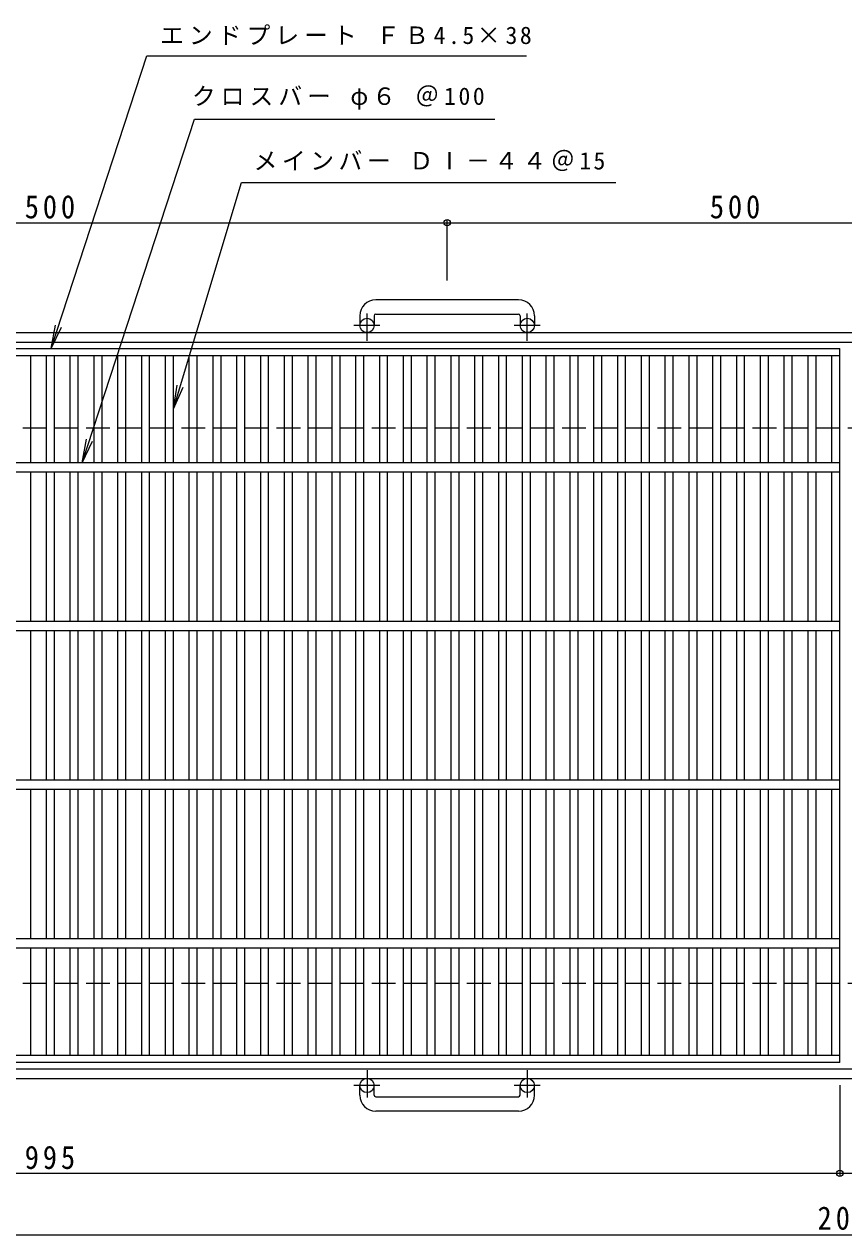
# Model space of a CAD drawing. Units: millimetres, scale not verified. Extents: x -893 to 926, y -688 to 630.
# Drawn here: x -372 to 144, y -133 to 630 of the extents above; entities that cross this region are included whole.
import ezdxf

# ---------------------------------------------------------------- set-up
doc = ezdxf.new("R2010")
doc.units = ezdxf.units.MM
doc.header["$LTSCALE"] = 5
doc.header["$PDMODE"] = 32
doc.header["$PDSIZE"] = 4
doc.linetypes.add('CHAIN1', pattern=[8, 5, -1, 1, -1])
doc.linetypes.add('DASHED3', pattern=[4, 3, -1])
for name, color, linetype, lineweight in [('1-1_1-1ﾚｲﾔ', 2, 'Continuous', 9), ('1-2_1-2ﾚｲﾔ', 3, 'Continuous', 9), ('1-4_1-4ﾚｲﾔ', 7, 'Continuous', 9)]:
    doc.layers.add(name, color=color, linetype=linetype, lineweight=lineweight)
doc.styles.add('ＭＳ ゴシック', font='')
doc.styles.get('ＭＳ ゴシック').set_extended_font_data('MS Gothic')

msp = doc.modelspace()

# ---------------------------------------------------------------- linework, layer by layer
at = {"layer": '1-1_1-1ﾚｲﾔ'}
for p, q in [((-60.891, 456.12), (-150.891, 456.12)), ((-160.891, 446.12), (-160.891, 440.02)), ((-151.891, 446.12), (-151.891, 440.02)), ((-150.891, 447.12), (-60.891, 447.12)), ((-59.891, 446.12), (-59.891, 440.02)), ((-50.891, 446.12), (-50.891, 440.02)), ((-855.891, 435.52), (330.532, 435.52)), ((-855.891, 429.52), (329.273, 429.52)), ((-855.891, -28.48), (318.316, -28.48)), ((-855.891, -34.48), (317.058, -34.48)), ((-160.891, -45.08), (-160.891, -38.981)), ((-151.891, -45.08), (-151.891, -38.981)), ((-59.891, -45.08), (-59.891, -38.981)), ((-50.891, -45.08), (-50.891, -38.981)), ((-150.891, -46.08), (-60.891, -46.08)), ((-60.891, -55.08), (-150.891, -55.08))]:
    msp.add_line(p, q, dxfattribs=at)
at = {"layer": '1-1_1-1ﾚｲﾔ', "linetype": 'CHAIN1'}
for p, q in [((-156.391, 430.413), (-156.391, 447.51)), ((-55.39, 430.413), (-55.39, 447.51)), ((-148.228, 440.02), (-164.635, 440.02)), ((-47.228, 440.02), (-63.635, 440.02)), ((-156.391, -29.373), (-156.391, -46.471)), ((-55.39, -29.373), (-55.39, -46.471)), ((-148.228, -38.981), (-164.635, -38.981)), ((-47.228, -38.981), (-63.635, -38.981))]:
    msp.add_line(p, q, dxfattribs=at)
at = {"layer": '1-1_1-1ﾚｲﾔ', "linetype": 'DASHED3'}
for p, q in [((-853.391, 375.52), (317.943, 375.52)), ((-853.391, 25.52), (329.647, 25.52))]:
    msp.add_line(p, q, dxfattribs=at)
at = {"layer": '1-1_1-1ﾚｲﾔ'}
for centre in [(-156.391, 440.02), (-55.391, 440.02), (-156.391, -38.981), (-55.391, -38.981)]:
    msp.add_circle(centre, 4.5, dxfattribs=at)
for centre, radius, start, end in [((-150.891, 446.12), 10, 90, 180), ((-60.891, 446.12), 10, 0, 90), ((-150.891, 446.12), 1, 90, 180), ((-60.891, 446.12), 1, 0, 90), ((-150.891, -45.08), 10, 180, 270), ((-150.891, -45.08), 1, 180, 270), ((-60.891, -45.08), 10, 270, 0), ((-60.891, -45.08), 1, 270, 0)]:
    msp.add_arc(centre, radius, start, end, dxfattribs=at)
at = {"layer": '1-2_1-2ﾚｲﾔ'}
for p, q in [((-853.391, 425.52), (141.609, 425.52)), ((-853.391, 421.02), (141.609, 421.02)), ((-368.391, 353.52), (-368.391, 421.02)), ((-358.391, 353.52), (-358.391, 421.02)), ((-353.391, 353.52), (-353.391, 421.02)), ((-343.391, 353.52), (-343.391, 421.02)), ((-338.391, 353.52), (-338.391, 421.02)), ((-328.391, 353.52), (-328.391, 421.02)), ((-323.391, 353.52), (-323.391, 421.02)), ((-313.391, 353.52), (-313.391, 421.02)), ((-308.391, 353.52), (-308.391, 421.02)), ((-298.391, 353.52), (-298.391, 421.02)), ((-293.391, 353.52), (-293.391, 421.02)), ((-283.391, 353.52), (-283.391, 421.02)), ((-278.391, 353.52), (-278.391, 421.02)), ((-268.391, 353.52), (-268.391, 421.02)), ((-263.391, 353.52), (-263.391, 421.02)), ((-253.391, 353.52), (-253.391, 421.02)), ((-248.391, 353.52), (-248.391, 421.02)), ((-238.391, 353.52), (-238.391, 421.02)), ((-233.391, 353.52), (-233.391, 421.02)), ((-223.391, 353.52), (-223.391, 421.02)), ((-218.391, 353.52), (-218.391, 421.02)), ((-208.391, 353.52), (-208.391, 421.02)), ((-203.391, 353.52), (-203.391, 421.02)), ((-193.391, 353.52), (-193.391, 421.02)), ((-188.391, 353.52), (-188.391, 421.02)), ((-178.391, 353.52), (-178.391, 421.02)), ((-173.391, 353.52), (-173.391, 421.02)), ((-163.391, 353.52), (-163.391, 421.02)), ((-158.391, 353.52), (-158.391, 421.02)), ((-148.391, 353.52), (-148.391, 421.02)), ((-143.391, 353.52), (-143.391, 421.02)), ((-133.391, 353.52), (-133.391, 421.02)), ((-128.391, 353.52), (-128.391, 421.02)), ((-118.391, 353.52), (-118.391, 421.02)), ((-113.391, 353.52), (-113.391, 421.02)), ((-103.391, 353.52), (-103.391, 421.02)), ((-98.391, 353.52), (-98.391, 421.02)), ((-88.391, 353.52), (-88.391, 421.02)), ((-83.391, 353.52), (-83.391, 421.02)), ((-73.391, 353.52), (-73.391, 421.02)), ((-68.391, 353.52), (-68.391, 421.02)), ((-58.391, 353.52), (-58.391, 421.02)), ((-53.391, 353.52), (-53.391, 421.02)), ((-43.391, 353.52), (-43.391, 421.02)), ((-38.391, 353.52), (-38.391, 421.02)), ((-28.391, 353.52), (-28.391, 421.02)), ((-23.391, 353.52), (-23.391, 421.02)), ((-13.391, 353.52), (-13.391, 421.02)), ((-8.391, 353.52), (-8.391, 421.02)), ((1.609, 353.52), (1.609, 421.02)), ((6.609, 353.52), (6.609, 421.02)), ((16.609, 353.52), (16.609, 421.02)), ((21.609, 353.52), (21.609, 421.02)), ((31.609, 353.52), (31.609, 421.02)), ((36.609, 353.52), (36.609, 421.02)), ((46.609, 353.52), (46.609, 421.02)), ((51.609, 353.52), (51.609, 421.02)), ((61.609, 353.52), (61.609, 421.02)), ((66.609, 353.52), (66.609, 421.02)), ((76.609, 353.52), (76.609, 421.02)), ((81.609, 353.52), (81.609, 421.02)), ((91.609, 353.52), (91.609, 421.02)), ((96.609, 353.52), (96.609, 421.02)), ((106.609, 353.52), (106.609, 421.02)), ((111.609, 353.52), (111.609, 421.02)), ((121.609, 353.52), (121.609, 421.02)), ((126.609, 353.52), (126.609, 421.02)), ((136.61, 353.52), (136.61, 421.02)), ((141.609, -24.48), (141.609, 425.52)), ((141.609, 353.52), (-853.391, 353.52)), ((141.609, 347.52), (-853.391, 347.52)), ((-368.391, 253.52), (-368.391, 347.52)), ((-358.391, 253.52), (-358.391, 347.52)), ((-353.391, 253.52), (-353.391, 347.52)), ((-343.391, 253.52), (-343.391, 347.52)), ((-338.391, 253.52), (-338.391, 347.52)), ((-328.391, 253.52), (-328.391, 347.52)), ((-323.391, 253.52), (-323.391, 347.52)), ((-313.391, 253.52), (-313.391, 347.52)), ((-308.391, 253.52), (-308.391, 347.52)), ((-298.391, 253.52), (-298.391, 347.52)), ((-293.391, 253.52), (-293.391, 347.52)), ((-283.391, 253.52), (-283.391, 347.52)), ((-278.391, 253.52), (-278.391, 347.52)), ((-268.391, 253.52), (-268.391, 347.52)), ((-263.391, 253.52), (-263.391, 347.52)), ((-253.391, 253.52), (-253.391, 347.52)), ((-248.391, 253.52), (-248.391, 347.52)), ((-238.391, 253.52), (-238.391, 347.52)), ((-233.391, 253.52), (-233.391, 347.52)), ((-223.391, 253.52), (-223.391, 347.52)), ((-218.391, 253.52), (-218.391, 347.52)), ((-208.391, 253.52), (-208.391, 347.52)), ((-203.391, 253.52), (-203.391, 347.52)), ((-193.391, 253.52), (-193.391, 347.52)), ((-188.391, 253.52), (-188.391, 347.52)), ((-178.391, 253.52), (-178.391, 347.52)), ((-173.391, 253.52), (-173.391, 347.52)), ((-163.391, 253.52), (-163.391, 347.52)), ((-158.391, 253.52), (-158.391, 347.52)), ((-148.391, 253.52), (-148.391, 347.52)), ((-143.391, 253.52), (-143.391, 347.52)), ((-133.391, 253.52), (-133.391, 347.52)), ((-128.391, 253.52), (-128.391, 347.52)), ((-118.391, 253.52), (-118.391, 347.52)), ((-113.391, 253.52), (-113.391, 347.52)), ((-103.391, 253.52), (-103.391, 347.52)), ((-98.391, 253.52), (-98.391, 347.52)), ((-88.391, 253.52), (-88.391, 347.52)), ((-83.391, 253.52), (-83.391, 347.52)), ((-73.391, 253.52), (-73.391, 347.52)), ((-68.391, 253.52), (-68.391, 347.52)), ((-58.391, 253.52), (-58.391, 347.52)), ((-53.391, 253.52), (-53.391, 347.52)), ((-43.391, 253.52), (-43.391, 347.52)), ((-38.391, 253.52), (-38.391, 347.52)), ((-28.391, 253.52), (-28.391, 347.52)), ((-23.391, 253.52), (-23.391, 347.52)), ((-13.391, 253.52), (-13.391, 347.52)), ((-8.391, 253.52), (-8.391, 347.52)), ((1.609, 253.52), (1.609, 347.52)), ((6.609, 253.52), (6.609, 347.52)), ((16.609, 253.52), (16.609, 347.52)), ((21.609, 253.52), (21.609, 347.52)), ((31.609, 253.52), (31.609, 347.52)), ((36.609, 253.52), (36.609, 347.52)), ((46.609, 253.52), (46.609, 347.52)), ((51.609, 253.52), (51.609, 347.52)), ((61.609, 253.52), (61.609, 347.52)), ((66.609, 253.52), (66.609, 347.52)), ((76.609, 253.52), (76.609, 347.52)), ((81.609, 253.52), (81.609, 347.52)), ((91.609, 253.52), (91.609, 347.52)), ((96.609, 253.52), (96.609, 347.52)), ((106.609, 253.52), (106.609, 347.52)), ((111.609, 253.52), (111.609, 347.52)), ((121.609, 253.52), (121.609, 347.52)), ((126.609, 253.52), (126.609, 347.52)), ((136.61, 253.52), (136.61, 347.52)), ((141.609, 253.52), (-853.391, 253.52)), ((141.609, 247.52), (-853.391, 247.52)), ((-368.391, 153.52), (-368.391, 247.52)), ((-358.391, 153.52), (-358.391, 247.52)), ((-353.391, 153.52), (-353.391, 247.52)), ((-343.391, 153.52), (-343.391, 247.52)), ((-338.391, 153.52), (-338.391, 247.52)), ((-328.391, 153.52), (-328.391, 247.52)), ((-323.391, 153.52), (-323.391, 247.52)), ((-313.391, 153.52), (-313.391, 247.52)), ((-308.391, 153.52), (-308.391, 247.52)), ((-298.391, 153.52), (-298.391, 247.52)), ((-293.391, 153.52), (-293.391, 247.52)), ((-283.391, 153.52), (-283.391, 247.52)), ((-278.391, 153.52), (-278.391, 247.52)), ((-268.391, 153.52), (-268.391, 247.52)), ((-263.391, 153.52), (-263.391, 247.52)), ((-253.391, 153.52), (-253.391, 247.52)), ((-248.391, 153.52), (-248.391, 247.52)), ((-238.391, 153.52), (-238.391, 247.52)), ((-233.391, 153.52), (-233.391, 247.52)), ((-223.391, 153.52), (-223.391, 247.52)), ((-218.391, 153.52), (-218.391, 247.52)), ((-208.391, 153.52), (-208.391, 247.52)), ((-203.391, 153.52), (-203.391, 247.52)), ((-193.391, 153.52), (-193.391, 247.52)), ((-188.391, 153.52), (-188.391, 247.52)), ((-178.391, 153.52), (-178.391, 247.52)), ((-173.391, 153.52), (-173.391, 247.52)), ((-163.391, 153.52), (-163.391, 247.52)), ((-158.391, 153.52), (-158.391, 247.52)), ((-148.391, 153.52), (-148.391, 247.52)), ((-143.391, 153.52), (-143.391, 247.52)), ((-133.391, 153.52), (-133.391, 247.52)), ((-128.391, 153.52), (-128.391, 247.52)), ((-118.391, 153.52), (-118.391, 247.52)), ((-113.391, 153.52), (-113.391, 247.52)), ((-103.391, 153.52), (-103.391, 247.52)), ((-98.391, 153.52), (-98.391, 247.52)), ((-88.391, 153.52), (-88.391, 247.52)), ((-83.391, 153.52), (-83.391, 247.52)), ((-73.391, 153.52), (-73.391, 247.52)), ((-68.391, 153.52), (-68.391, 247.52)), ((-58.391, 153.52), (-58.391, 247.52)), ((-53.391, 153.52), (-53.391, 247.52)), ((-43.391, 153.52), (-43.391, 247.52)), ((-38.391, 153.52), (-38.391, 247.52)), ((-28.391, 153.52), (-28.391, 247.52)), ((-23.391, 153.52), (-23.391, 247.52)), ((-13.391, 153.52), (-13.391, 247.52)), ((-8.391, 153.52), (-8.391, 247.52)), ((1.609, 153.52), (1.609, 247.52)), ((6.609, 153.52), (6.609, 247.52)), ((16.609, 153.52), (16.609, 247.52)), ((21.609, 153.52), (21.609, 247.52)), ((31.609, 153.52), (31.609, 247.52)), ((36.609, 153.52), (36.609, 247.52)), ((46.609, 153.52), (46.609, 247.52)), ((51.609, 153.52), (51.609, 247.52)), ((61.609, 153.52), (61.609, 247.52)), ((66.609, 153.52), (66.609, 247.52)), ((76.609, 153.52), (76.609, 247.52)), ((81.609, 153.52), (81.609, 247.52)), ((91.609, 153.52), (91.609, 247.52)), ((96.609, 153.52), (96.609, 247.52)), ((106.609, 153.52), (106.609, 247.52)), ((111.609, 153.52), (111.609, 247.52)), ((121.609, 153.52), (121.609, 247.52)), ((126.609, 153.52), (126.609, 247.52)), ((136.61, 153.52), (136.61, 247.52)), ((141.609, 153.52), (-853.391, 153.52)), ((141.609, 147.52), (-853.391, 147.52)), ((-368.391, 53.52), (-368.391, 147.52)), ((-358.391, 53.52), (-358.391, 147.52)), ((-353.391, 53.52), (-353.391, 147.52)), ((-343.391, 53.52), (-343.391, 147.52)), ((-338.391, 53.52), (-338.391, 147.52)), ((-328.391, 53.52), (-328.391, 147.52)), ((-323.391, 53.52), (-323.391, 147.52)), ((-313.391, 53.52), (-313.391, 147.52)), ((-308.391, 53.52), (-308.391, 147.52)), ((-298.391, 53.52), (-298.391, 147.52)), ((-293.391, 53.52), (-293.391, 147.52)), ((-283.391, 53.52), (-283.391, 147.52)), ((-278.391, 53.52), (-278.391, 147.52)), ((-268.391, 53.52), (-268.391, 147.52)), ((-263.391, 53.52), (-263.391, 147.52)), ((-253.391, 53.52), (-253.391, 147.52)), ((-248.391, 53.52), (-248.391, 147.52)), ((-238.391, 53.52), (-238.391, 147.52)), ((-233.391, 53.52), (-233.391, 147.52)), ((-223.391, 53.52), (-223.391, 147.52)), ((-218.391, 53.52), (-218.391, 147.52)), ((-208.391, 53.52), (-208.391, 147.52)), ((-203.391, 53.52), (-203.391, 147.52)), ((-193.391, 53.52), (-193.391, 147.52)), ((-188.391, 53.52), (-188.391, 147.52)), ((-178.391, 53.52), (-178.391, 147.52)), ((-173.391, 53.52), (-173.391, 147.52)), ((-163.391, 53.52), (-163.391, 147.52)), ((-158.391, 53.52), (-158.391, 147.52)), ((-148.391, 53.52), (-148.391, 147.52)), ((-143.391, 53.52), (-143.391, 147.52)), ((-133.391, 53.52), (-133.391, 147.52)), ((-128.391, 53.52), (-128.391, 147.52)), ((-118.391, 53.52), (-118.391, 147.52)), ((-113.391, 53.52), (-113.391, 147.52)), ((-103.391, 53.52), (-103.391, 147.52)), ((-98.391, 53.52), (-98.391, 147.52)), ((-88.391, 53.52), (-88.391, 147.52)), ((-83.391, 53.52), (-83.391, 147.52)), ((-73.391, 53.52), (-73.391, 147.52)), ((-68.391, 53.52), (-68.391, 147.52)), ((-58.391, 53.52), (-58.391, 147.52)), ((-53.391, 53.52), (-53.391, 147.52)), ((-43.391, 53.52), (-43.391, 147.52)), ((-38.391, 53.52), (-38.391, 147.52)), ((-28.391, 53.52), (-28.391, 147.52)), ((-23.391, 53.52), (-23.391, 147.52)), ((-13.391, 53.52), (-13.391, 147.52)), ((-8.391, 53.52), (-8.391, 147.52)), ((1.609, 53.52), (1.609, 147.52)), ((6.609, 53.52), (6.609, 147.52)), ((16.609, 53.52), (16.609, 147.52)), ((21.609, 53.52), (21.609, 147.52)), ((31.609, 53.52), (31.609, 147.52)), ((36.609, 53.52), (36.609, 147.52)), ((46.609, 53.52), (46.609, 147.52)), ((51.609, 53.52), (51.609, 147.52)), ((61.609, 53.52), (61.609, 147.52)), ((66.609, 53.52), (66.609, 147.52)), ((76.609, 53.52), (76.609, 147.52)), ((81.609, 53.52), (81.609, 147.52)), ((91.609, 53.52), (91.609, 147.52)), ((96.609, 53.52), (96.609, 147.52)), ((106.609, 53.52), (106.609, 147.52)), ((111.609, 53.52), (111.609, 147.52)), ((121.609, 53.52), (121.609, 147.52)), ((126.609, 53.52), (126.609, 147.52)), ((136.61, 53.52), (136.61, 147.52)), ((141.609, 53.52), (-853.391, 53.52)), ((141.609, 47.52), (-853.391, 47.52)), ((-368.391, -19.981), (-368.391, 47.52)), ((-358.391, -19.981), (-358.391, 47.52)), ((-353.391, -19.981), (-353.391, 47.52)), ((-343.391, -19.981), (-343.391, 47.52)), ((-338.391, -19.981), (-338.391, 47.52)), ((-328.391, -19.981), (-328.391, 47.52)), ((-323.391, -19.981), (-323.391, 47.52)), ((-313.391, -19.981), (-313.391, 47.52)), ((-308.391, -19.981), (-308.391, 47.52)), ((-298.391, -19.981), (-298.391, 47.52)), ((-293.391, -19.981), (-293.391, 47.52)), ((-283.391, -19.981), (-283.391, 47.52)), ((-278.391, -19.981), (-278.391, 47.52)), ((-268.391, -19.981), (-268.391, 47.52)), ((-263.391, -19.981), (-263.391, 47.52)), ((-253.391, -19.981), (-253.391, 47.52)), ((-248.391, -19.981), (-248.391, 47.52)), ((-238.391, -19.981), (-238.391, 47.52)), ((-233.391, -19.981), (-233.391, 47.52)), ((-223.391, -19.981), (-223.391, 47.52)), ((-218.391, -19.981), (-218.391, 47.52)), ((-208.391, -19.981), (-208.391, 47.52)), ((-203.391, -19.981), (-203.391, 47.52)), ((-193.391, -19.981), (-193.391, 47.52)), ((-188.391, -19.981), (-188.391, 47.52)), ((-178.391, -19.981), (-178.391, 47.52)), ((-173.391, -19.981), (-173.391, 47.52)), ((-163.391, -19.981), (-163.391, 47.52)), ((-158.391, -19.981), (-158.391, 47.52)), ((-148.391, -19.981), (-148.391, 47.52)), ((-143.391, -19.981), (-143.391, 47.52)), ((-133.391, -19.981), (-133.391, 47.52)), ((-128.391, -19.981), (-128.391, 47.52)), ((-118.391, -19.981), (-118.391, 47.52)), ((-113.391, -19.981), (-113.391, 47.52)), ((-103.391, -19.981), (-103.391, 47.52)), ((-98.391, -19.981), (-98.391, 47.52)), ((-88.391, -19.981), (-88.391, 47.52)), ((-83.391, -19.981), (-83.391, 47.52)), ((-73.391, -19.981), (-73.391, 47.52)), ((-68.391, -19.981), (-68.391, 47.52)), ((-58.391, -19.981), (-58.391, 47.52)), ((-53.391, -19.981), (-53.391, 47.52)), ((-43.391, -19.981), (-43.391, 47.52)), ((-38.391, -19.981), (-38.391, 47.52)), ((-28.391, -19.981), (-28.391, 47.52)), ((-23.391, -19.981), (-23.391, 47.52)), ((-13.391, -19.981), (-13.391, 47.52)), ((-8.391, -19.981), (-8.391, 47.52)), ((1.609, -19.981), (1.609, 47.52)), ((6.609, -19.981), (6.609, 47.52)), ((16.609, -19.981), (16.609, 47.52)), ((21.609, -19.981), (21.609, 47.52)), ((31.609, -19.981), (31.609, 47.52)), ((36.609, -19.981), (36.609, 47.52)), ((46.609, -19.981), (46.609, 47.52)), ((51.609, -19.981), (51.609, 47.52)), ((61.609, -19.981), (61.609, 47.52)), ((66.609, -19.981), (66.609, 47.52)), ((76.609, -19.981), (76.609, 47.52)), ((81.609, -19.981), (81.609, 47.52)), ((91.609, -19.981), (91.609, 47.52)), ((96.609, -19.981), (96.609, 47.52)), ((106.609, -19.981), (106.609, 47.52)), ((111.609, -19.981), (111.609, 47.52)), ((121.609, -19.981), (121.609, 47.52)), ((126.609, -19.981), (126.609, 47.52)), ((136.61, -19.981), (136.61, 47.52)), ((141.609, -19.981), (-853.391, -19.981)), ((141.609, -24.48), (-853.391, -24.48))]:
    msp.add_line(p, q, dxfattribs=at)
at = {"layer": '1-4_1-4ﾚｲﾔ'}
for p, q in [((-355.436, 425.52), (-295.137, 610.055)), ((-295.137, 610.055), (-55.794, 610.055)), ((-278.395, 387.52), (-235.579, 530.055)), ((-235.579, 530.055), (0.36, 530.055)), ((-605.891, 504.803), (333.492, 504.803)), ((-105.891, 468.291), (-105.891, 506.303)), ((-355.436, 425.52), (-352.678, 440.264)), ((-355.436, 425.52), (-348.956, 439.048)), ((-278.395, 387.52), (-275.992, 402.326)), ((-278.395, 387.52), (-272.242, 401.199)), ((-335.877, 353.52), (-333.124, 368.265)), ((-335.877, 353.52), (-329.402, 367.05)), ((141.609, -38.806), (141.609, -95.811)), ((-893.134, -94.311), (141.609, -94.311)), ((141.609, -94.311), (316.216, -94.311)), ((-855.891, -133.068), (316.216, -133.068))]:
    msp.add_line(p, q, dxfattribs=at)
msp.add_lwpolyline([(-335.877, 353.52), (-265.207, 570.055), (-75.849, 570.055)], dxfattribs=at)
for p in [(-105.891, 504.803), (141.609, -94.311)]:
    msp.add_point(p, dxfattribs=at)

# ---------------------------------------------------------------- texts
at = {"layer": '1-4_1-4ﾚｲﾔ', "char_height": 11, "attachment_point": 7, "style": 'ＭＳ ゴシック'}
for s, insert in [('\\T1.21;エンドプレート\\~ＦＢ4.5×38', (-286.828, 616.769)), ('\\T1.21;クロスバー\\~φ６\\~＠100', (-266.773, 576.045)), ('\\T1.19;メインバー\\~ＤⅠ－４４＠15', (-227.903, 537.291))]:
    msp.add_mtext(s, dxfattribs=dict(at, insert=insert))
at = {"layer": '1-4_1-4ﾚｲﾔ', "color": 2, "char_height": 14.66, "attachment_point": 7, "style": 'ＭＳ ゴシック'}
for s, insert in [('\\T1.27;\\W0.9;500', (-372.141, 507.303)), ('\\T1.27;\\W0.9;500', (59.666, 507.303)), ('\\T1.27;\\W0.9;995', (-372.141, -91.811)), ('\\T1.28;\\W0.9;2000', (127.538, -130.068))]:
    msp.add_mtext(s, dxfattribs=dict(at, insert=insert))

doc.saveas('drawing.dxf')
